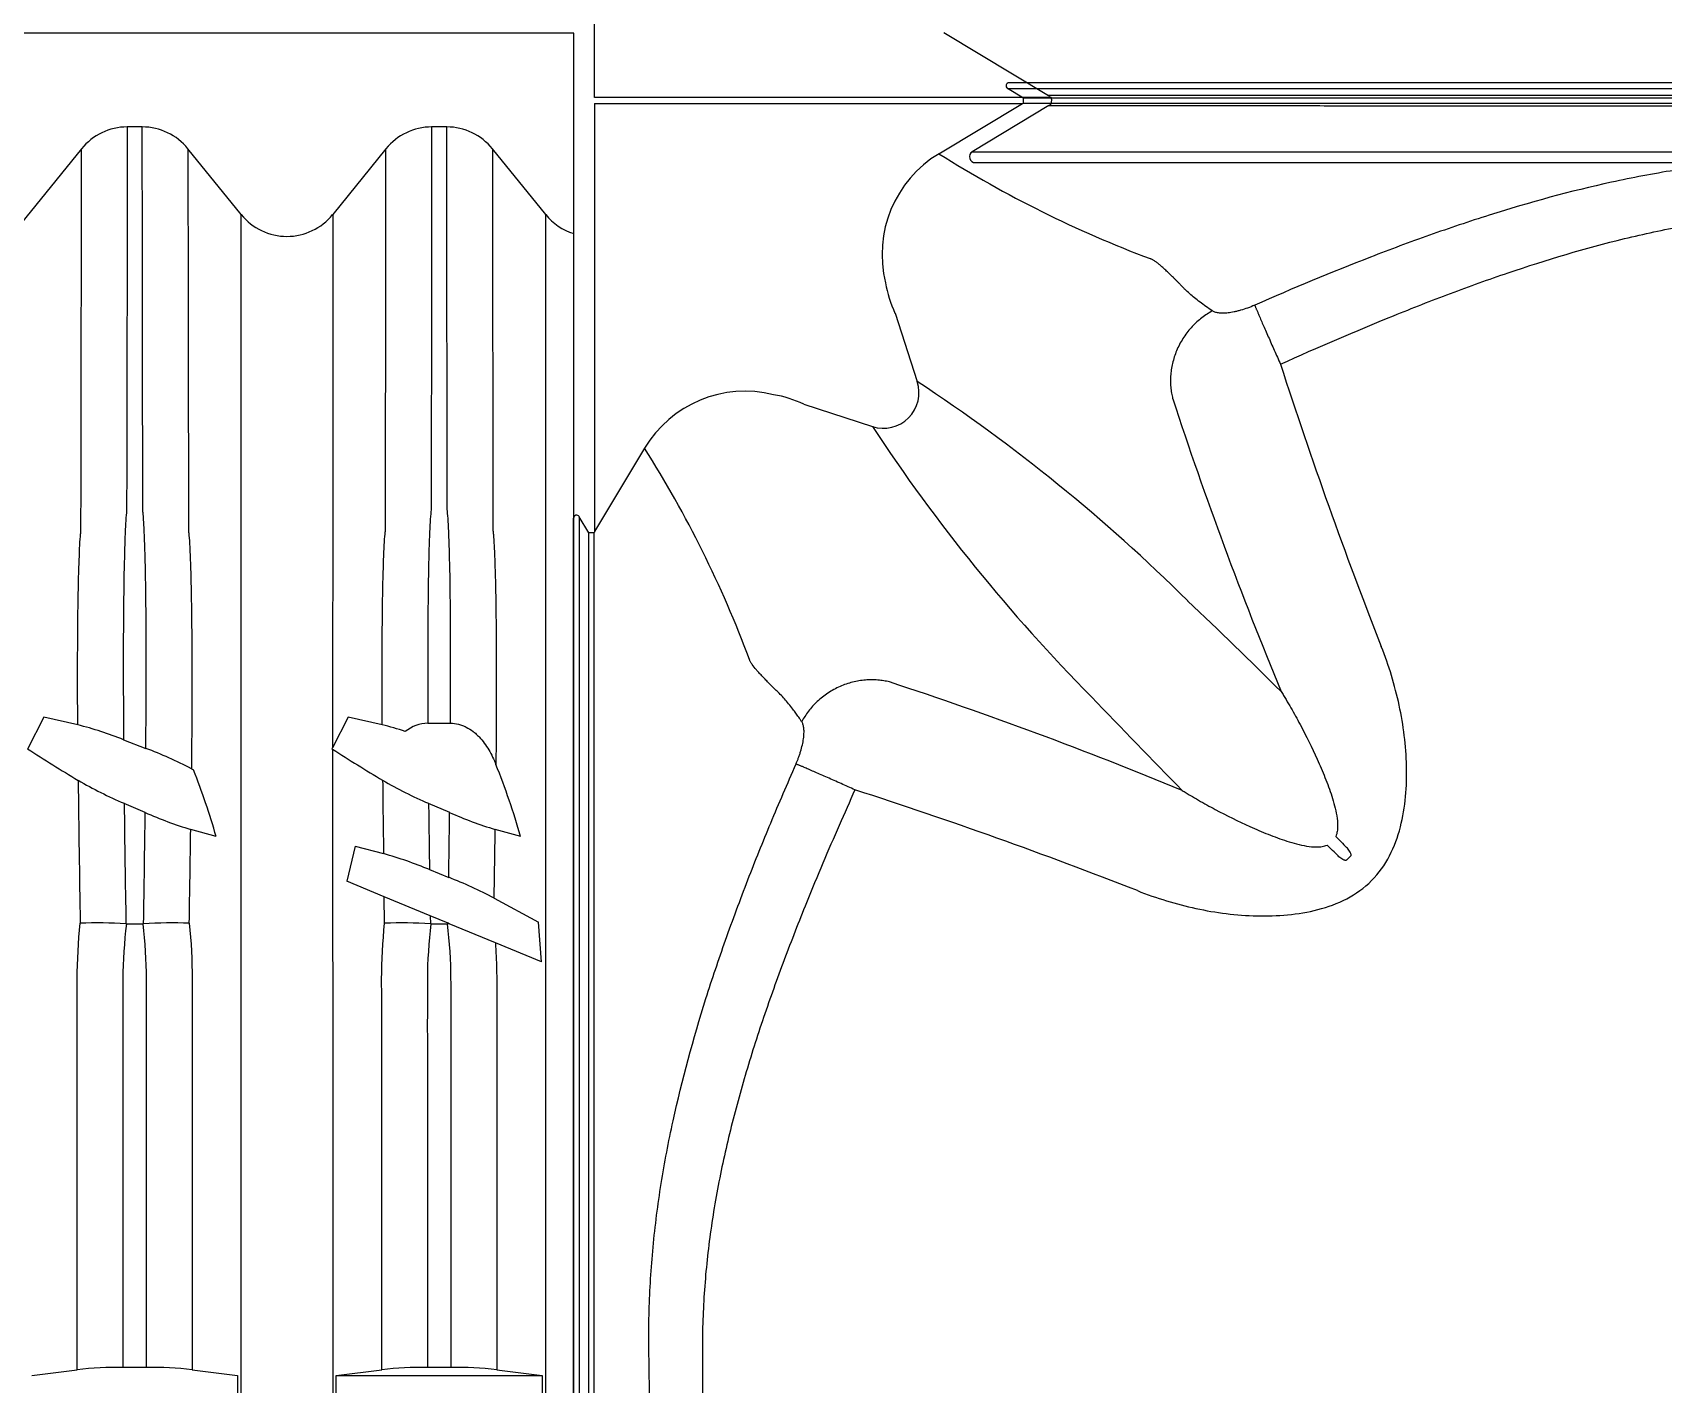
# Model space of a CAD drawing. Header units: millimetres. Extents: x -455371 to 117772, y -78417 to 116564.
# Drawn here: x -31499.7 to -31223.3, y 53277.4 to 53506.5 of the extents above; entities that cross this region are included whole.
import ezdxf

# ---------------------------------------------------------------- set-up
doc = ezdxf.new("R2010")
doc.units = ezdxf.units.MM
doc.layers.get('0').update_dxf_attribs({"color": 255})
doc.layers.add('BETON-STOP', color=141, linetype='Continuous')
doc.layers.add('Contorno-Cupolex', color=3, linetype='Continuous')
doc.layers.add('quote', color=5, linetype='Continuous', lineweight=15)

# ---------------------------------------------------------------- blocks, each defined once
blk = doc.blocks.new('Cupolex H50')
at = {"layer": 'Contorno-Cupolex', "linetype": 'Continuous'}
for p, q in [((19700.469, 10220.428), (19700.195, 10220.592)), ((19721.008, 10220.685), (19700.221, 10220.685)), ((19693.208, 10220.335), (19700.449, 10220.335)), ((19693.208, 10220.335), (19693.208, 10213.095)), ((19699.037, 10219.487), (19700.449, 10220.335)), ((19700.449, 10220.335), (19700.457, 10220.335)), ((19700.457, 10220.335), (19700.469, 10220.342)), ((19700.469, 10220.342), (19700.469, 10220.428)), ((19698.294, 10216.79), (19698.67, 10215.632)), ((19696.753, 10215.25), (19697.911, 10214.873)), ((19694.056, 10214.506), (19693.208, 10213.095)), ((19692.858, 10192.535), (19692.858, 10213.322)), ((19693.116, 10213.074), (19692.951, 10213.348)), ((19693.201, 10213.074), (19693.116, 10213.074)), ((19693.208, 10213.087), (19693.201, 10213.074)), ((19693.208, 10213.095), (19693.208, 10213.087)), ((19706.004, 10207.612), (19705.932, 10207.54)), ((19693.208, 10164.735), (19693.208, 10171.976)), ((19699.119, 10165.834), (19700.89, 10164.77)), ((19700.925, 10164.735), (19693.208, 10164.735)), ((19700.898, 10164.6), (19699.601, 10163.82)), ((19700.933, 10164.735), (19700.925, 10164.735)), ((19721.008, 10163.635), (19699.654, 10163.635))]:
    blk.add_line(p, q, dxfattribs=at)
for centre, radius, start, end in [((19700.221, 10220.635), 0.0499, 89.2776, 239.0373), ((19700.061, 10217.783), 1.987, 120.9888, 193.9535), ((19709.452, 10235.968), 19.496, 237.7108, 249.4596), ((19700.078, 10217.634), 1.974, 189.6297, 205.3053), ((19785.223, 10241.937), 84.511, 197.92489, 201.36419), ((19698.098, 10215.445), 0.601, 251.8666, 18.1334), ((19682.414, 10190.897), 29.599, 45.272, 56.6866), ((19695.76, 10213.483), 1.987, 76.0465, 149.0112), ((19695.909, 10213.465), 1.974, 64.6949, 80.3702), ((19769.609, 10237.205), 70.114, 198.16797, 202.48426), ((19722.661, 10231.142), 29.618, 213.3171, 224.7243), ((19677.789, 10204.197), 19.259, 20.4679, 32.3618), ((19692.908, 10213.323), 0.0499, 30.9627, 180.7224), ((19633.334, 10138.299), 101.529, 45.24033, 46.48357), ((19676.338, 10143.934), 70.114, 67.51574, 71.83203), ((19790.738, 10295.243), 123.117, 223.62543, 224.65067), ((19671.606, 10128.32), 84.511, 68.63581, 72.07511), ((19647.472, 10148.533), 83.013, 45.3725, 45.55085), ((19765.011, 10266.071), 83.013, 224.44915, 224.6275), ((19700.838, 10164.684), 0.1, 30.3283, 59.0672), ((19700.847, 10164.685), 0.0994, 300.7422, 30.2295), ((19699.653, 10163.735), 0.0998, 120.9627, 270.7224)]:
    blk.add_arc(centre, radius, start, end, dxfattribs=at)
for points, knots in [([(19700.195, 10220.592), (19701.725, 10220.592), (19703.259, 10220.592), (19705.177, 10220.592), (19705.561, 10220.592), (19706.136, 10220.592), (19706.328, 10220.592), (19706.544, 10220.592), (19706.568, 10220.592), (19706.616, 10220.592), (19706.639, 10220.592), (19706.72, 10220.592), (19706.792, 10220.592), (19707.058, 10220.592), (19707.312, 10220.592), (19707.781, 10220.592), (19707.952, 10220.592), (19708.325, 10220.592), (19708.527, 10220.592), (19709.174, 10220.592), (19709.65, 10220.592), (19710.429, 10220.592), (19710.702, 10220.592), (19711.259, 10220.592), (19711.543, 10220.592), (19712.122, 10220.592), (19712.417, 10220.592), (19713.019, 10220.592), (19713.327, 10220.592), (19713.787, 10220.592), (19713.941, 10220.592), (19714.127, 10220.592), (19714.16, 10220.592), (19714.192, 10220.592)], [0, 0, 0, 0, 0.5, 0.5, 0.625, 0.625, 0.6875, 0.6875, 0.6953125, 0.6953125, 0.703125, 0.703125, 0.71875, 0.71875, 0.75, 0.75, 0.765625, 0.765625, 0.78125, 0.78125, 0.8125, 0.8125, 0.828125, 0.828125, 0.84375, 0.84375, 0.859375, 0.859375, 0.875, 0.875, 0.8828125, 0.8828125, 0.8844651, 0.8844651, 0.8844651, 0.8844651]), ([(19721.008, 10220.428), (19720.363, 10220.428), (19719.718, 10220.428), (19718.428, 10220.428), (19717.783, 10220.428), (19716.492, 10220.428), (19715.847, 10220.428), (19714.88, 10220.428), (19714.556, 10220.428), (19713.913, 10220.428), (19713.591, 10220.428), (19712.952, 10220.428), (19712.639, 10220.428), (19712.024, 10220.428), (19711.722, 10220.428), (19711.13, 10220.428), (19710.838, 10220.428), (19710.284, 10220.428), (19710.017, 10220.428), (19709.258, 10220.428), (19708.791, 10220.428), (19708.202, 10220.428), (19708.022, 10220.428), (19707.695, 10220.428), (19707.548, 10220.428), (19707.166, 10220.428), (19706.998, 10220.428), (19706.8, 10220.428), (19706.698, 10220.428), (19706.497, 10220.428), (19706.397, 10220.428), (19706.196, 10220.428), (19706.096, 10220.428), (19705.795, 10220.428), (19705.594, 10220.428), (19705.192, 10220.428), (19704.992, 10220.428), (19704.389, 10220.428), (19703.988, 10220.428), (19703.185, 10220.428), (19702.784, 10220.428), (19701.744, 10220.428), (19701.106, 10220.428), (19700.469, 10220.428)], [0, 0, 0, 0, 0.032927, 0.032927, 0.065853, 0.065853, 0.09878, 0.09878, 0.115243, 0.115243, 0.131706, 0.131706, 0.14817, 0.14817, 0.164633, 0.164633, 0.181096, 0.181096, 0.197559, 0.197559, 0.230486, 0.230486, 0.246949, 0.246949, 0.263413, 0.263413, 0.296339, 0.296339, 0.329266, 0.329266, 0.362192, 0.362192, 0.395119, 0.395119, 0.460972, 0.460972, 0.526825, 0.526825, 0.658531, 0.658531, 0.790238, 0.790238, 1, 1, 1, 1]), ([(19700.469, 10220.342), (19701.106, 10220.342), (19701.744, 10220.342), (19702.784, 10220.342), (19703.185, 10220.342), (19703.988, 10220.342), (19704.389, 10220.342), (19704.992, 10220.342), (19705.192, 10220.342), (19705.594, 10220.342), (19705.795, 10220.342), (19706.096, 10220.342), (19706.196, 10220.342), (19706.397, 10220.342), (19706.497, 10220.342), (19706.698, 10220.342), (19706.8, 10220.342), (19706.998, 10220.342), (19707.166, 10220.342), (19707.548, 10220.342), (19707.695, 10220.342), (19708.022, 10220.342), (19708.202, 10220.342), (19708.791, 10220.342), (19709.258, 10220.342), (19710.017, 10220.342), (19710.284, 10220.342), (19710.838, 10220.342), (19711.13, 10220.342), (19711.722, 10220.342), (19712.024, 10220.342), (19712.639, 10220.342), (19712.952, 10220.342), (19713.591, 10220.342), (19713.913, 10220.342), (19714.556, 10220.342), (19714.88, 10220.342), (19715.847, 10220.342), (19716.492, 10220.342), (19717.783, 10220.342), (19718.428, 10220.342), (19719.718, 10220.342), (19720.363, 10220.342), (19721.008, 10220.342)], [0, 0, 0, 0, 0.209762, 0.209762, 0.341469, 0.341469, 0.473175, 0.473175, 0.539028, 0.539028, 0.604881, 0.604881, 0.637808, 0.637808, 0.670734, 0.670734, 0.703661, 0.703661, 0.736587, 0.736587, 0.753051, 0.753051, 0.769514, 0.769514, 0.802441, 0.802441, 0.818904, 0.818904, 0.835367, 0.835367, 0.85183, 0.85183, 0.868294, 0.868294, 0.884757, 0.884757, 0.90122, 0.90122, 0.934147, 0.934147, 0.967073, 0.967073, 1, 1, 1, 1]), ([(19721.008, 10219.339), (19719.605, 10219.347), (19718.202, 10219.36), (19716.448, 10219.382), (19716.098, 10219.387), (19715.572, 10219.394), (19715.396, 10219.396), (19715.046, 10219.401), (19714.87, 10219.404), (19714.608, 10219.408), (19714.52, 10219.409), (19714.344, 10219.412), (19714.256, 10219.413), (19714.121, 10219.414), (19714.076, 10219.414), (19713.986, 10219.414), (19713.941, 10219.414), (19713.806, 10219.413), (19713.716, 10219.411), (19713.266, 10219.398), (19712.907, 10219.376), (19712.368, 10219.325), (19712.189, 10219.305), (19711.831, 10219.259), (19711.652, 10219.233), (19711.117, 10219.148), (19710.765, 10219.08), (19709.714, 10218.851), (19709.026, 10218.662), (19708.006, 10218.34), (19707.669, 10218.227), (19706.999, 10217.989), (19706.666, 10217.865), (19705.676, 10217.481), (19705.024, 10217.208), (19704.378, 10216.925)], [0, 0, 0, 0, 0.25, 0.25, 0.3125, 0.3125, 0.34375, 0.34375, 0.375, 0.375, 0.390625, 0.390625, 0.40625, 0.40625, 0.414062, 0.414062, 0.421875, 0.421875, 0.4375, 0.4375, 0.5, 0.5, 0.53125, 0.53125, 0.5625, 0.5625, 0.625, 0.625, 0.75, 0.75, 0.8125, 0.8125, 0.875, 0.875, 1, 1, 1, 1]), ([(19704.814, 10215.927), (19705.448, 10216.212), (19706.084, 10216.487), (19707.045, 10216.876), (19707.367, 10217.003), (19708.013, 10217.245), (19708.338, 10217.362), (19709.314, 10217.692), (19709.97, 10217.889), (19710.963, 10218.13), (19711.295, 10218.201), (19711.798, 10218.293), (19711.966, 10218.321), (19712.302, 10218.372), (19712.47, 10218.394), (19712.975, 10218.452), (19713.311, 10218.479), (19713.733, 10218.498), (19713.817, 10218.501), (19713.944, 10218.504), (19713.986, 10218.505), (19714.07, 10218.507), (19714.112, 10218.507), (19714.239, 10218.508), (19714.326, 10218.508), (19714.501, 10218.508), (19714.589, 10218.508), (19714.853, 10218.508), (19715.029, 10218.508), (19715.381, 10218.508), (19715.557, 10218.509), (19716.084, 10218.51), (19716.436, 10218.511), (19718.195, 10218.519), (19719.602, 10218.53), (19721.008, 10218.547)], [0, 0, 0, 0, 0.125, 0.125, 0.1875, 0.1875, 0.25, 0.25, 0.375, 0.375, 0.4375, 0.4375, 0.46875, 0.46875, 0.5, 0.5, 0.5625, 0.5625, 0.578125, 0.578125, 0.585938, 0.585938, 0.59375, 0.59375, 0.609375, 0.609375, 0.625, 0.625, 0.65625, 0.65625, 0.6875, 0.6875, 0.75, 0.75, 1, 1, 1, 1]), ([(19703.661, 10216.828), (19703.587, 10216.878), (19703.518, 10216.928), (19703.389, 10217.025), (19703.33, 10217.073), (19703.25, 10217.143), (19703.224, 10217.167), (19703.189, 10217.201), (19703.177, 10217.213), (19703.16, 10217.23), (19703.154, 10217.235), (19703.143, 10217.247), (19703.138, 10217.252), (19703.122, 10217.269), (19703.112, 10217.281), (19703.096, 10217.298), (19703.09, 10217.304), (19703.079, 10217.315), (19703.074, 10217.321), (19703.062, 10217.332), (19703.057, 10217.338), (19703.046, 10217.349), (19703.04, 10217.355), (19703.029, 10217.365), (19703.024, 10217.371), (19703.013, 10217.381), (19703.008, 10217.386), (19702.983, 10217.411), (19702.963, 10217.43), (19702.934, 10217.458), (19702.924, 10217.467), (19702.905, 10217.485), (19702.896, 10217.494), (19702.869, 10217.519), (19702.851, 10217.535), (19702.817, 10217.566), (19702.801, 10217.581), (19702.769, 10217.609), (19702.754, 10217.622), (19702.724, 10217.645), (19702.709, 10217.656), (19702.68, 10217.676), (19702.666, 10217.685), (19702.645, 10217.696), (19702.639, 10217.7), (19702.628, 10217.705), (19702.625, 10217.706), (19702.618, 10217.709), (19702.615, 10217.71), (19702.612, 10217.712)], [0, 0, 0, 0, 0.125, 0.125, 0.25, 0.25, 0.3125, 0.3125, 0.34375, 0.34375, 0.359375, 0.359375, 0.375, 0.375, 0.40625, 0.40625, 0.421875, 0.421875, 0.4375, 0.4375, 0.453125, 0.453125, 0.46875, 0.46875, 0.484375, 0.484375, 0.5, 0.5, 0.5625, 0.5625, 0.59375, 0.59375, 0.625, 0.625, 0.6875, 0.6875, 0.75, 0.75, 0.8125, 0.8125, 0.875, 0.875, 0.9375, 0.9375, 0.96875, 0.96875, 0.984375, 0.984375, 1, 1, 1, 1]), ([(19704.378, 10216.925), (19704.338, 10216.907), (19704.298, 10216.891), (19704.218, 10216.862), (19704.178, 10216.849), (19704.12, 10216.833), (19704.101, 10216.828), (19704.064, 10216.819), (19704.046, 10216.814), (19703.992, 10216.804), (19703.959, 10216.798), (19703.911, 10216.793), (19703.896, 10216.791), (19703.866, 10216.789), (19703.852, 10216.789), (19703.811, 10216.789), (19703.786, 10216.79), (19703.742, 10216.796), (19703.723, 10216.801), (19703.688, 10216.812), (19703.674, 10216.82), (19703.661, 10216.828)], [0, 0, 0, 0, 0.125, 0.125, 0.25, 0.25, 0.3125, 0.3125, 0.375, 0.375, 0.5, 0.5, 0.5625, 0.5625, 0.625, 0.625, 0.75, 0.75, 0.875, 0.875, 1, 1, 1, 1]), ([(19692.951, 10213.348), (19692.951, 10211.819), (19692.951, 10210.284), (19692.951, 10208.366), (19692.951, 10207.982), (19692.951, 10207.407), (19692.951, 10207.215), (19692.951, 10206.999), (19692.951, 10206.975), (19692.951, 10206.928), (19692.951, 10206.905), (19692.951, 10206.823), (19692.951, 10206.751), (19692.951, 10206.485), (19692.951, 10206.231), (19692.951, 10205.762), (19692.951, 10205.591), (19692.951, 10205.219), (19692.951, 10205.016), (19692.951, 10204.369), (19692.951, 10203.893), (19692.951, 10203.114), (19692.951, 10202.842), (19692.951, 10202.285), (19692.951, 10202.001), (19692.951, 10201.421), (19692.951, 10201.126), (19692.951, 10200.525), (19692.951, 10200.217), (19692.951, 10199.756), (19692.951, 10199.602), (19692.951, 10199.427), (19692.951, 10199.405), (19692.951, 10199.383)], [0, 0, 0, 0, 0.5, 0.5, 0.625, 0.625, 0.6875, 0.6875, 0.6953125, 0.6953125, 0.703125, 0.703125, 0.71875, 0.71875, 0.75, 0.75, 0.765625, 0.765625, 0.78125, 0.78125, 0.8125, 0.8125, 0.828125, 0.828125, 0.84375, 0.84375, 0.859375, 0.859375, 0.875, 0.875, 0.8828125, 0.8828125, 0.8839302, 0.8839302, 0.8839302, 0.8839302]), ([(19693.116, 10192.535), (19693.116, 10193.816), (19693.116, 10195.097), (19693.116, 10197.018), (19693.116, 10197.659), (19693.116, 10198.46), (19693.116, 10198.621), (19693.116, 10198.942), (19693.116, 10199.104), (19693.116, 10199.39), (19693.116, 10199.514), (19693.116, 10199.767), (19693.116, 10199.896), (19693.116, 10200.537), (19693.116, 10201.023), (19693.116, 10201.973), (19693.116, 10202.439), (19693.116, 10203.761), (19693.116, 10204.543), (19693.116, 10205.471), (19693.116, 10205.74), (19693.116, 10206.182), (19693.116, 10206.355), (19693.116, 10206.517), (19693.116, 10206.547), (19693.116, 10206.586), (19693.116, 10206.598), (19693.116, 10206.622), (19693.116, 10206.633), (19693.116, 10206.693), (19693.116, 10206.743), (19693.116, 10206.894), (19693.116, 10206.994), (19693.116, 10207.497), (19693.116, 10207.899), (19693.116, 10209.911), (19693.116, 10211.52), (19693.116, 10213.074)], [0, 0, 0, 0, 0.0625, 0.0625, 0.09375, 0.09375, 0.101562, 0.101562, 0.109375, 0.109375, 0.117187, 0.117187, 0.125, 0.125, 0.15625, 0.15625, 0.1875, 0.1875, 0.25, 0.25, 0.28125, 0.28125, 0.3125, 0.3125, 0.320312, 0.320312, 0.324219, 0.324219, 0.328125, 0.328125, 0.34375, 0.34375, 0.375, 0.375, 0.5, 0.5, 1, 1, 1, 1]), ([(19693.201, 10213.074), (19693.201, 10211.52), (19693.201, 10209.911), (19693.201, 10207.899), (19693.201, 10207.497), (19693.201, 10206.994), (19693.201, 10206.894), (19693.201, 10206.743), (19693.201, 10206.693), (19693.201, 10206.633), (19693.201, 10206.622), (19693.201, 10206.598), (19693.201, 10206.586), (19693.201, 10206.547), (19693.201, 10206.517), (19693.201, 10206.355), (19693.201, 10206.182), (19693.201, 10205.74), (19693.201, 10205.471), (19693.201, 10204.543), (19693.201, 10203.761), (19693.201, 10202.439), (19693.201, 10201.973), (19693.201, 10201.023), (19693.201, 10200.537), (19693.201, 10199.896), (19693.201, 10199.767), (19693.201, 10199.514), (19693.201, 10199.39), (19693.201, 10199.104), (19693.201, 10198.942), (19693.201, 10198.621), (19693.201, 10198.46), (19693.201, 10197.659), (19693.201, 10197.018), (19693.201, 10195.097), (19693.201, 10193.816), (19693.201, 10192.535)], [0, 0, 0, 0, 0.5, 0.5, 0.625, 0.625, 0.65625, 0.65625, 0.671875, 0.671875, 0.675781, 0.675781, 0.679688, 0.679688, 0.6875, 0.6875, 0.71875, 0.71875, 0.75, 0.75, 0.8125, 0.8125, 0.84375, 0.84375, 0.875, 0.875, 0.882813, 0.882813, 0.890625, 0.890625, 0.898438, 0.898438, 0.90625, 0.90625, 0.9375, 0.9375, 1, 1, 1, 1]), ([(19702.393, 10207.024), (19702.716, 10206.895), (19703.047, 10206.795), (19703.721, 10206.65), (19704.068, 10206.606), (19704.588, 10206.593), (19704.761, 10206.598), (19705.107, 10206.631), (19705.28, 10206.659), (19705.783, 10206.789), (19706.106, 10206.944), (19706.478, 10207.317), (19706.579, 10207.458), (19706.74, 10207.768), (19706.799, 10207.933), (19706.885, 10208.268), (19706.913, 10208.441), (19706.946, 10208.786), (19706.95, 10208.958), (19706.938, 10209.475), (19706.894, 10209.82), (19706.749, 10210.497), (19706.648, 10210.828), (19706.519, 10211.15)], [0, 0, 0, 0, 0.125, 0.125, 0.25, 0.25, 0.3125, 0.3125, 0.375, 0.375, 0.5, 0.5, 0.5625, 0.5625, 0.625, 0.625, 0.6875, 0.6875, 0.75, 0.75, 0.875, 0.875, 1, 1, 1, 1]), ([(19696.715, 10209.882), (19696.707, 10209.895), (19696.69, 10209.92), (19696.665, 10209.956), (19696.64, 10209.991), (19696.615, 10210.025), (19696.591, 10210.058), (19696.55, 10210.112), (19696.494, 10210.183), (19696.423, 10210.268), (19696.354, 10210.344), (19696.292, 10210.405), (19696.247, 10210.447), (19696.214, 10210.478), (19696.185, 10210.508), (19696.143, 10210.55), (19696.094, 10210.6), (19696.04, 10210.658), (19695.991, 10210.71), (19695.932, 10210.776), (19695.885, 10210.835), (19695.854, 10210.885), (19695.842, 10210.908), (19695.836, 10210.922), (19695.833, 10210.928), (19695.832, 10210.932)], [0, 0, 0, 0, 0.020834, 0.041499, 0.061995, 0.082327, 0.102494, 0.1225, 0.183394, 0.244692, 0.305517, 0.365952, 0.407549, 0.429262, 0.459619, 0.493771, 0.556586, 0.619732, 0.683579, 0.744962, 0.871925, 0.935861, 0.967747, 0.983808, 1, 1, 1, 1]), ([(19704.825, 10210.392), (19704.839, 10210.369), (19704.853, 10210.346), (19704.881, 10210.3), (19704.894, 10210.277), (19704.936, 10210.208), (19704.963, 10210.162), (19705.043, 10210.023), (19705.095, 10209.928), (19705.248, 10209.642), (19705.345, 10209.447), (19705.481, 10209.145), (19705.525, 10209.043), (19705.608, 10208.835), (19705.647, 10208.73), (19705.699, 10208.568), (19705.715, 10208.513), (19705.743, 10208.402), (19705.756, 10208.346), (19705.774, 10208.232), (19705.781, 10208.174), (19705.78, 10208.085), (19705.778, 10208.056), (19705.769, 10207.997), (19705.761, 10207.967), (19705.75, 10207.939)], [0, 0, 0, 0, 0.03125, 0.03125, 0.0625, 0.0625, 0.125, 0.125, 0.25, 0.25, 0.5, 0.5, 0.625, 0.625, 0.75, 0.75, 0.8125, 0.8125, 0.875, 0.875, 0.9375, 0.9375, 0.96875, 0.96875, 1, 1, 1, 1]), ([(19696.619, 10209.166), (19696.622, 10209.173), (19696.629, 10209.189), (19696.639, 10209.213), (19696.649, 10209.237), (19696.658, 10209.262), (19696.671, 10209.298), (19696.688, 10209.345), (19696.711, 10209.423), (19696.734, 10209.516), (19696.751, 10209.618), (19696.756, 10209.707), (19696.753, 10209.769), (19696.745, 10209.81), (19696.737, 10209.838), (19696.728, 10209.862), (19696.72, 10209.875), (19696.715, 10209.882)], [0, 0, 0, 0, 0.025114, 0.050251, 0.075451, 0.100753, 0.126198, 0.189041, 0.252473, 0.377155, 0.504216, 0.628011, 0.754462, 0.81453, 0.875317, 0.937064, 1, 1, 1, 1]), ([(19694.204, 10192.535), (19694.201, 10193), (19694.195, 10193.932), (19694.182, 10195.335), (19694.168, 10196.624), (19694.152, 10197.796), (19694.141, 10198.585), (19694.133, 10199.112), (19694.127, 10199.469), (19694.134, 10200.097), (19694.19, 10200.998), (19694.328, 10202.07), (19694.597, 10203.479), (19694.973, 10204.852), (19695.427, 10206.202), (19695.795, 10207.192), (19696.194, 10208.185), (19696.475, 10208.833), (19696.619, 10209.166)], [0, 0, 0, 0, 0.081858, 0.164277, 0.247255, 0.309067, 0.370865, 0.386322, 0.40194, 0.433686, 0.497156, 0.560794, 0.624159, 0.750052, 0.811351, 0.87539, 0.93616, 1, 1, 1, 1]), ([(19697.616, 10208.729), (19697.527, 10208.528), (19697.343, 10208.117), (19697.069, 10207.48), (19696.755, 10206.724), (19696.415, 10205.856), (19696.124, 10205.045), (19695.909, 10204.392), (19695.709, 10203.738), (19695.485, 10202.915), (19695.27, 10201.916), (19695.118, 10200.908), (19695.05, 10200.064), (19695.036, 10199.515), (19695.035, 10199.26), (19695.035, 10199.086), (19695.036, 10198.603), (19695.034, 10197.811), (19695.03, 10196.404), (19695.021, 10194.997), (19695.009, 10193.59), (19695.001, 10192.887), (19694.997, 10192.535)], [0, 0, 0, 0, 0.039685, 0.081401, 0.12514, 0.187502, 0.249718, 0.280702, 0.311603, 0.373204, 0.434675, 0.49602, 0.557011, 0.587479, 0.595205, 0.603053, 0.61891, 0.682454, 0.745963, 0.872985, 0.936476, 1, 1, 1, 1]), ([(19703.152, 10208.719), (19703.174, 10208.705), (19703.197, 10208.691), (19703.243, 10208.663), (19703.266, 10208.649), (19703.335, 10208.608), (19703.381, 10208.581), (19703.521, 10208.5), (19703.615, 10208.448), (19703.901, 10208.295), (19704.096, 10208.198), (19704.398, 10208.062), (19704.5, 10208.018), (19704.708, 10207.935), (19704.814, 10207.896), (19704.976, 10207.845), (19705.03, 10207.828), (19705.141, 10207.8), (19705.198, 10207.787), (19705.312, 10207.769), (19705.369, 10207.763), (19705.458, 10207.763), (19705.488, 10207.765), (19705.547, 10207.775), (19705.576, 10207.782), (19705.604, 10207.794)], [0, 0, 0, 0, 0.03125, 0.03125, 0.0625, 0.0625, 0.125, 0.125, 0.25, 0.25, 0.5, 0.5, 0.625, 0.625, 0.75, 0.75, 0.8125, 0.8125, 0.875, 0.875, 0.9375, 0.9375, 0.96875, 0.96875, 1, 1, 1, 1]), ([(19705.932, 10207.54), (19705.929, 10207.537), (19705.925, 10207.536), (19705.918, 10207.535), (19705.914, 10207.535), (19705.904, 10207.537), (19705.897, 10207.539), (19705.877, 10207.547), (19705.865, 10207.554), (19705.829, 10207.576), (19705.808, 10207.593), (19705.789, 10207.612)], [0, 0, 0, 0, 0.0625, 0.0625, 0.125, 0.125, 0.25, 0.25, 0.5, 0.5, 1, 1, 1, 1]), ([(19706.004, 10207.612), (19706.006, 10207.614), (19706.008, 10207.618), (19706.009, 10207.625), (19706.008, 10207.629), (19706.007, 10207.64), (19706.004, 10207.647), (19705.997, 10207.666), (19705.99, 10207.679), (19705.968, 10207.714), (19705.95, 10207.735), (19705.931, 10207.755)], [0, 0, 0, 0, 0.0625, 0.0625, 0.125, 0.125, 0.25, 0.25, 0.5, 0.5, 1, 1, 1, 1]), ([(19692.951, 10199.383), (19692.951, 10199.251), (19692.951, 10199.12), (19692.951, 10198.681), (19692.951, 10198.373), (19692.951, 10197.452), (19692.951, 10196.837), (19692.951, 10194.993), (19692.951, 10193.764), (19692.951, 10192.535)], [0.8839302, 0.8839302, 0.8839302, 0.8839302, 0.890625, 0.890625, 0.90625, 0.90625, 0.9375, 0.9375, 1, 1, 1, 1]), ([(19716.312, 10164.771), (19716.064, 10164.771), (19715.817, 10164.771), (19715.267, 10164.771), (19714.965, 10164.771), (19714.36, 10164.771), (19714.058, 10164.771), (19713.455, 10164.771), (19713.153, 10164.771), (19712.556, 10164.771), (19712.264, 10164.771), (19711.695, 10164.771), (19711.418, 10164.771), (19710.875, 10164.771), (19710.61, 10164.771), (19709.856, 10164.771), (19709.402, 10164.771), (19708.596, 10164.771), (19708.258, 10164.771), (19707.85, 10164.771), (19707.731, 10164.771), (19707.533, 10164.771), (19707.454, 10164.771), (19707.361, 10164.771), (19707.336, 10164.771), (19707.289, 10164.771), (19707.266, 10164.771), (19707.195, 10164.771), (19707.148, 10164.771), (19706.912, 10164.771), (19706.724, 10164.771), (19706.159, 10164.771), (19705.782, 10164.771), (19704.542, 10164.771), (19703.679, 10164.771), (19702.818, 10164.771)], [0.0809509, 0.0809509, 0.0809509, 0.0809509, 0.09375, 0.09375, 0.109375, 0.109375, 0.125, 0.125, 0.140625, 0.140625, 0.15625, 0.15625, 0.171875, 0.171875, 0.1875, 0.1875, 0.21875, 0.21875, 0.25, 0.25, 0.265625, 0.265625, 0.28125, 0.28125, 0.2890625, 0.2890625, 0.296875, 0.296875, 0.3125, 0.3125, 0.375, 0.375, 0.5, 0.5, 0.786222, 0.786222, 0.786222, 0.786222]), ([(19700.898, 10164.6), (19702.397, 10164.6), (19703.903, 10164.6), (19705.786, 10164.599), (19706.163, 10164.599), (19706.727, 10164.599), (19706.916, 10164.599), (19707.151, 10164.599), (19707.198, 10164.599), (19707.292, 10164.599), (19707.333, 10164.599), (19707.458, 10164.599), (19707.537, 10164.599), (19707.734, 10164.599), (19707.853, 10164.599), (19708.263, 10164.599), (19708.599, 10164.599), (19709.2, 10164.599), (19709.417, 10164.599), (19709.87, 10164.599), (19710.108, 10164.599), (19710.857, 10164.599), (19711.408, 10164.599), (19712.259, 10164.599), (19712.549, 10164.599), (19713.14, 10164.599), (19713.443, 10164.599), (19714.048, 10164.599), (19714.35, 10164.599), (19714.956, 10164.599), (19715.258, 10164.599), (19716.166, 10164.599), (19716.771, 10164.599), (19718.453, 10164.599), (19719.53, 10164.599), (19720.607, 10164.599)], [0, 0, 0, 0, 0.5, 0.5, 0.625, 0.625, 0.6875, 0.6875, 0.703125, 0.703125, 0.71875, 0.71875, 0.734375, 0.734375, 0.75, 0.75, 0.78125, 0.78125, 0.796875, 0.796875, 0.8125, 0.8125, 0.84375, 0.84375, 0.859375, 0.859375, 0.875, 0.875, 0.890625, 0.890625, 0.90625, 0.90625, 0.9375, 0.9375, 0.9930906, 0.9930906, 0.9930906, 0.9930906]), ([(19699.601, 10163.82), (19701.153, 10163.82), (19702.708, 10163.821), (19704.653, 10163.821), (19705.042, 10163.821), (19705.61, 10163.821), (19705.789, 10163.821), (19705.968, 10163.821)], [0, 0, 0, 0, 0.5, 0.5, 0.625, 0.625, 0.6826415, 0.6826415, 0.6826415, 0.6826415]), ([(19705.968, 10163.821), (19705.983, 10163.821), (19705.998, 10163.821), (19706.038, 10163.821), (19706.061, 10163.821), (19706.118, 10163.821), (19706.15, 10163.821), (19706.26, 10163.821), (19706.349, 10163.821), (19706.562, 10163.821), (19706.687, 10163.821), (19706.968, 10163.821), (19707.123, 10163.821), (19707.462, 10163.821), (19707.646, 10163.821), (19708.042, 10163.821), (19708.256, 10163.821), (19708.932, 10163.821), (19709.425, 10163.821), (19710.225, 10163.821), (19710.503, 10163.821), (19711.073, 10163.821), (19711.363, 10163.821), (19711.953, 10163.821), (19712.253, 10163.821), (19712.684, 10163.821), (19712.809, 10163.821), (19712.936, 10163.821)], [0.6826415, 0.6826415, 0.6826415, 0.6826415, 0.6875, 0.6875, 0.6953125, 0.6953125, 0.703125, 0.703125, 0.71875, 0.71875, 0.734375, 0.734375, 0.75, 0.75, 0.765625, 0.765625, 0.78125, 0.78125, 0.8125, 0.8125, 0.828125, 0.828125, 0.84375, 0.84375, 0.859375, 0.859375, 0.8657575, 0.8657575, 0.8657575, 0.8657575])]:
    blk.add_open_spline(points, degree=3, knots=knots, dxfattribs=at)
for points, weights in [([(19704.378, 10216.925), (19704.482, 10216.669), (19704.814, 10215.927)], [1, 0.837824847312, 1]), ([(19703.661, 10216.828), (19702.746, 10216.329), (19702.99, 10215.343)], [1, 0.774238593566, 1]), ([(19698.2, 10210.553), (19697.215, 10210.798), (19696.715, 10209.882)], [1, 0.774238593572, 1]), ([(19697.616, 10208.729), (19696.875, 10209.061), (19696.619, 10209.166)], [1, 0.837824847311, 1])]:
    blk.add_rational_spline(points, weights, degree=2, dxfattribs=at)
blk.add_open_spline([(19702.818, 10164.771), (19702.174, 10164.771), (19701.532, 10164.77), (19700.89, 10164.77)], degree=3, dxfattribs=at)
blk = doc.blocks.new('*U2214')
at = {"xscale": 10.01836209701863, "yscale": 10.01836209701863, "zscale": 10.01836209701863}
for p in [(-197854.97, -101829.74), (-197854.97, -102387.76)]:
    blk.add_blockref('Cupolex H50', p, dxfattribs=at)
blk = doc.blocks.new('*U2215')
at = {"layer": 'quote', "color": 0, "linetype": 'ByBlock', "lineweight": -2, "transparency": 16777216}
blk.add_blockref('*U2214', (2560, -1345), dxfattribs=at)
blk = doc.blocks.new('Bs H50 tacca 3')
at = {"layer": 'BETON-STOP'}
for p, q in [((19733.613, 10111.539), (19721.484, 10111.539)), ((19733.613, 10065.539), (19733.613, 10111.539)), ((19726.316, 10109.954), (19726.06, 10109.954)), ((19731.466, 10109.954), (19731.21, 10109.954)), ((19725.287, 10109.584), (19723.913, 10107.889)), ((19727.99, 10108.472), (19727.088, 10109.584)), ((19730.437, 10109.584), (19729.536, 10108.472)), ((19733.14, 10108.472), (19732.238, 10109.584)), ((19724.649, 10099.97), (19724.375, 10099.434)), ((19725.224, 10099.843), (19724.649, 10099.97)), ((19729.799, 10099.97), (19729.535, 10099.455)), ((19730.374, 10099.843), (19729.799, 10099.97)), ((19731.147, 10099.87), (19731.529, 10099.87)), ((19725.999, 10099.591), (19726.376, 10099.444)), ((19729.525, 10099.434), (19729.535, 10099.455)), ((19729.535, 10099.428), (19729.525, 10099.434)), ((19727.147, 10099.1), (19727.184, 10099.08)), ((19726.365, 10098.361), (19726.009, 10098.515)), ((19731.515, 10098.361), (19731.159, 10098.515)), ((19727.566, 10097.953), (19727.135, 10098.073)), ((19732.716, 10097.953), (19732.285, 10098.073)), ((19729.915, 10097.789), (19729.774, 10097.198)), ((19729.915, 10097.789), (19730.397, 10097.664)), ((19730.408, 10096.935), (19729.774, 10097.198)), ((19731.174, 10097.394), (19731.499, 10097.263)), ((19730.415, 10096.487), (19730.408, 10096.935)), ((19731.187, 10096.613), (19730.408, 10096.935)), ((19732.267, 10096.912), (19733.015, 10096.505)), ((19726.039, 10096.479), (19726.046, 10096.479)), ((19726.046, 10096.479), (19726.329, 10096.479)), ((19726.329, 10096.479), (19726.336, 10096.479)), ((19731.187, 10096.613), (19731.189, 10096.479)), ((19731.487, 10096.489), (19731.187, 10096.613)), ((19731.189, 10096.479), (19731.196, 10096.479)), ((19731.196, 10096.479), (19731.479, 10096.479)), ((19731.479, 10096.479), (19731.486, 10096.479)), ((19731.486, 10096.479), (19731.487, 10096.489)), ((19731.507, 10096.48), (19731.486, 10096.479)), ((19731.507, 10096.48), (19731.487, 10096.489)), ((19732.288, 10096.157), (19731.507, 10096.48)), ((19733.071, 10095.832), (19733.015, 10096.505)), ((19733.071, 10095.832), (19732.288, 10096.157)), ((19724.447, 10088.839), (19725.215, 10088.937)), ((19726.388, 10088.975), (19725.988, 10088.975)), ((19727.161, 10088.937), (19727.928, 10088.839)), ((19729.597, 10088.839), (19730.365, 10088.937)), ((19731.538, 10088.975), (19731.138, 10088.975)), ((19732.311, 10088.937), (19733.078, 10088.839)), ((19727.928, 10088.839), (19727.928, 10088.539)), ((19729.597, 10088.539), (19729.597, 10088.839)), ((19729.597, 10088.839), (19733.078, 10088.839)), ((19733.078, 10088.839), (19733.078, 10088.539))]:
    blk.add_line(p, q, dxfattribs=at)
for centre, radius, start, end in [((19726.062, 10108.959), 0.995, 90.0853, 141.0771), ((19726.314, 10108.958), 0.996, 38.931, 89.9066), ((19731.212, 10108.959), 0.995, 90.0853, 141.0771), ((19731.464, 10108.958), 0.996, 38.931, 89.9066), ((19728.763, 10109.095), 0.992, 218.8507, 321.1493), ((19733.913, 10109.095), 0.992, 218.8507, 252.4043), ((19723.706, 10093.874), 6.159, 68.148, 75.7364), ((19729.327, 10095.517), 4.451, 71.1754, 76.4034), ((19731.161, 10099.237), 0.633, 91.2639, 128.8863), ((19744.358, 10130.739), 37.139, 237.4487, 239.0025), ((19723.737, 10092.51), 7.42, 62.6401, 69.1643), ((19749.618, 10130.919), 37.349, 237.473, 238.9994), ((19720.309, 10094.376), 12.912, 16.0869, 21.8067), ((20077.874, 10102.723), 352.663, 180.62038, 181.0131), ((19728.865, 10105.205), 7.274, 240.0223, 246.8784), ((19715.294, 10094.419), 12.77, 16.0673, 21.4049), ((19971.486, 10101.327), 241.117, 180.57577, 180.87046), ((19734.015, 10105.205), 7.274, 240.0223, 246.8784), ((20144.736, 10103.684), 418.759, 180.70721, 180.98586), ((19283.539, 10104.061), 442.863, 359.01905, 359.26254), ((19728.979, 10104.194), 6.392, 245.8601, 253.2339), ((20054.415, 10102.387), 323.28, 180.68628, 180.88504), ((19382.186, 10102.752), 349.356, 359.09979, 359.2798), ((19734.129, 10104.194), 6.392, 245.8601, 253.2339), ((19157.649, 10106.132), 569.543, 359.02971, 359.18931), ((19296.301, 10104.121), 436.026, 359.05265, 359.20533), ((19728.516, 10090.994), 6.93, 67.4443, 74.2569), ((19728.493, 10089.681), 8.157, 62.4371, 68.3733), ((19725.558, 10087.56), 8.932, 86.9126, 91.8782), ((19726.818, 10087.56), 8.932, 88.1218, 93.0874), ((19730.708, 10087.56), 8.932, 86.9126, 91.8782), ((19725.924, 10082.468), 6.508, 89.4367, 96.2533), ((19726.44, 10082.23), 6.746, 83.8671, 90.4429), ((19731.074, 10082.468), 6.508, 89.4367, 96.2533), ((19731.59, 10082.23), 6.746, 83.8671, 90.4429)]:
    blk.add_arc(centre, radius, start, end, dxfattribs=at)
for points, knots in [([(19726.06, 10109.954), (19726.06, 10108.692), (19726.058, 10107.428), (19726.055, 10105.531), (19726.054, 10104.899), (19726.052, 10104.108), (19726.052, 10103.95), (19726.051, 10103.713), (19726.051, 10103.634), (19726.051, 10103.516), (19726.051, 10103.479), (19726.041, 10103.378), (19726.037, 10103.317), (19726.029, 10103.172), (19726.025, 10103.089), (19726.018, 10102.9), (19726.015, 10102.792), (19726.006, 10102.44), (19726.001, 10102.167), (19725.997, 10101.701), (19725.996, 10101.537), (19725.994, 10101.188), (19725.994, 10101.004), (19725.994, 10100.432), (19725.996, 10100.025), (19725.999, 10099.591)], [0, 0, 0, 0, 0.5, 0.5, 0.75, 0.75, 0.8125, 0.8125, 0.84375, 0.84375, 0.859375, 0.859375, 0.875, 0.875, 0.890625, 0.890625, 0.90625, 0.90625, 0.9375, 0.9375, 0.953125, 0.953125, 0.96875, 0.96875, 1, 1, 1, 1]), ([(19726.376, 10099.444), (19726.379, 10099.89), (19726.381, 10100.308), (19726.382, 10101.085), (19726.381, 10101.448), (19726.376, 10102.091), (19726.371, 10102.372), (19726.362, 10102.736), (19726.359, 10102.848), (19726.352, 10103.048), (19726.348, 10103.136), (19726.341, 10103.288), (19726.337, 10103.353), (19726.329, 10103.434), (19726.326, 10103.458), (19726.324, 10103.5), (19726.325, 10103.519), (19726.325, 10103.618), (19726.325, 10103.698), (19726.324, 10103.935), (19726.324, 10104.094), (19726.322, 10104.886), (19726.321, 10105.52), (19726.318, 10107.422), (19726.316, 10108.689), (19726.316, 10109.954)], [0, 0, 0, 0, 0.03125, 0.03125, 0.0625, 0.0625, 0.09375, 0.09375, 0.109375, 0.109375, 0.125, 0.125, 0.140625, 0.140625, 0.148437, 0.148437, 0.15625, 0.15625, 0.1875, 0.1875, 0.25, 0.25, 0.5, 0.5, 1, 1, 1, 1]), ([(19731.21, 10109.954), (19731.21, 10108.701), (19731.208, 10107.445), (19731.205, 10105.561), (19731.204, 10104.933), (19731.202, 10104.148), (19731.202, 10103.991), (19731.201, 10103.756), (19731.201, 10103.677), (19731.201, 10103.559), (19731.203, 10103.522), (19731.199, 10103.439), (19731.192, 10103.385), (19731.179, 10103.195), (19731.172, 10103.026), (19731.162, 10102.701), (19731.159, 10102.582), (19731.154, 10102.326), (19731.152, 10102.188), (19731.147, 10101.749), (19731.145, 10101.417), (19731.144, 10100.684), (19731.145, 10100.29), (19731.147, 10099.87)], [0, 0, 0, 0, 0.5, 0.5, 0.75, 0.75, 0.8125, 0.8125, 0.84375, 0.84375, 0.859375, 0.859375, 0.875, 0.875, 0.90625, 0.90625, 0.921875, 0.921875, 0.9375, 0.9375, 0.96875, 0.96875, 1, 1, 1, 1]), ([(19731.529, 10099.87), (19731.531, 10100.293), (19731.532, 10100.688), (19731.531, 10101.238), (19731.531, 10101.415), (19731.529, 10101.748), (19731.527, 10101.905), (19731.522, 10102.346), (19731.516, 10102.602), (19731.506, 10102.927), (19731.503, 10103.025), (19731.496, 10103.195), (19731.492, 10103.268), (19731.484, 10103.394), (19731.476, 10103.446), (19731.473, 10103.527), (19731.475, 10103.565), (19731.475, 10103.683), (19731.474, 10103.761), (19731.474, 10103.997), (19731.473, 10104.153), (19731.472, 10104.938), (19731.471, 10105.565), (19731.468, 10107.447), (19731.466, 10108.702), (19731.466, 10109.954)], [0, 0, 0, 0, 0.03125, 0.03125, 0.046875, 0.046875, 0.0625, 0.0625, 0.09375, 0.09375, 0.109375, 0.109375, 0.125, 0.125, 0.140625, 0.140625, 0.15625, 0.15625, 0.1875, 0.1875, 0.25, 0.25, 0.5, 0.5, 1, 1, 1, 1]), ([(19725.224, 10099.843), (19725.222, 10100.252), (19725.221, 10100.633), (19725.223, 10101.161), (19725.224, 10101.328), (19725.227, 10101.642), (19725.228, 10101.789), (19725.233, 10102.063), (19725.235, 10102.191), (19725.241, 10102.425), (19725.245, 10102.533), (19725.255, 10102.822), (19725.262, 10102.965), (19725.275, 10103.091), (19725.278, 10103.113), (19725.279, 10103.153), (19725.278, 10103.172), (19725.278, 10103.23), (19725.278, 10103.269), (19725.278, 10103.385), (19725.279, 10103.463), (19725.279, 10103.695), (19725.279, 10103.85), (19725.281, 10104.625), (19725.282, 10105.246), (19725.285, 10107.106), (19725.287, 10108.346), (19725.287, 10109.584)], [0, 0, 0, 0, 0.03125, 0.03125, 0.046875, 0.046875, 0.0625, 0.0625, 0.078125, 0.078125, 0.09375, 0.09375, 0.125, 0.125, 0.132813, 0.132813, 0.140625, 0.140625, 0.15625, 0.15625, 0.1875, 0.1875, 0.25, 0.25, 0.5, 0.5, 1, 1, 1, 1]), ([(19727.088, 10109.584), (19727.088, 10108.321), (19727.091, 10107.055), (19727.094, 10105.156), (19727.095, 10104.523), (19727.096, 10103.732), (19727.097, 10103.573), (19727.097, 10103.336), (19727.098, 10103.257), (19727.097, 10103.158), (19727.097, 10103.139), (19727.1, 10103.096), (19727.103, 10103.072), (19727.11, 10102.991), (19727.114, 10102.926), (19727.122, 10102.774), (19727.126, 10102.686), (19727.132, 10102.487), (19727.136, 10102.375), (19727.145, 10102.011), (19727.149, 10101.73), (19727.152, 10101.252), (19727.153, 10101.083), (19727.154, 10100.725), (19727.154, 10100.537), (19727.153, 10099.955), (19727.151, 10099.54), (19727.147, 10099.1)], [0, 0, 0, 0, 0.5, 0.5, 0.75, 0.75, 0.8125, 0.8125, 0.84375, 0.84375, 0.851563, 0.851563, 0.859375, 0.859375, 0.875, 0.875, 0.890625, 0.890625, 0.90625, 0.90625, 0.9375, 0.9375, 0.953125, 0.953125, 0.96875, 0.96875, 1, 1, 1, 1]), ([(19730.374, 10099.843), (19730.372, 10100.252), (19730.371, 10100.633), (19730.373, 10101.161), (19730.374, 10101.328), (19730.377, 10101.642), (19730.378, 10101.789), (19730.383, 10102.063), (19730.385, 10102.191), (19730.391, 10102.425), (19730.395, 10102.533), (19730.405, 10102.822), (19730.412, 10102.965), (19730.425, 10103.091), (19730.428, 10103.113), (19730.429, 10103.153), (19730.428, 10103.172), (19730.428, 10103.23), (19730.428, 10103.269), (19730.428, 10103.385), (19730.429, 10103.463), (19730.429, 10103.695), (19730.429, 10103.85), (19730.431, 10104.625), (19730.432, 10105.246), (19730.435, 10107.106), (19730.437, 10108.346), (19730.437, 10109.584)], [0, 0, 0, 0, 0.03125, 0.03125, 0.046875, 0.046875, 0.0625, 0.0625, 0.078125, 0.078125, 0.09375, 0.09375, 0.125, 0.125, 0.132812, 0.132812, 0.140625, 0.140625, 0.15625, 0.15625, 0.1875, 0.1875, 0.25, 0.25, 0.5, 0.5, 1, 1, 1, 1]), ([(19732.238, 10109.584), (19732.238, 10108.323), (19732.241, 10107.059), (19732.244, 10105.164), (19732.245, 10104.532), (19732.246, 10103.742), (19732.247, 10103.584), (19732.247, 10103.347), (19732.248, 10103.268), (19732.247, 10103.169), (19732.247, 10103.15), (19732.248, 10103.109), (19732.252, 10103.086), (19732.259, 10103.008), (19732.263, 10102.946), (19732.271, 10102.798), (19732.274, 10102.712), (19732.281, 10102.519), (19732.285, 10102.409), (19732.294, 10102.052), (19732.298, 10101.775), (19732.302, 10101.303), (19732.303, 10101.136), (19732.304, 10100.784), (19732.304, 10100.597), (19732.303, 10100.02), (19732.301, 10099.609), (19732.297, 10099.172)], [0, 0, 0, 0, 0.5, 0.5, 0.75, 0.75, 0.8125, 0.8125, 0.84375, 0.84375, 0.851563, 0.851563, 0.859375, 0.859375, 0.875, 0.875, 0.890625, 0.890625, 0.90625, 0.90625, 0.9375, 0.9375, 0.953125, 0.953125, 0.96875, 0.96875, 1, 1, 1, 1]), ([(19727.99, 10088.539), (19727.99, 10089.74), (19727.99, 10090.941), (19727.99, 10092.742), (19727.99, 10093.343), (19727.99, 10094.244), (19727.99, 10094.544), (19727.99, 10094.994), (19727.99, 10095.145), (19727.99, 10095.445), (19727.99, 10095.595), (19727.99, 10096.045), (19727.99, 10096.345), (19727.991, 10096.944), (19727.991, 10097.238), (19727.991, 10097.81), (19727.991, 10098.088), (19727.991, 10098.632), (19727.991, 10098.898), (19727.991, 10099.652), (19727.991, 10100.104), (19727.991, 10100.899), (19727.991, 10101.227), (19727.99, 10101.611), (19727.99, 10101.721), (19727.99, 10101.9), (19727.99, 10101.97), (19727.99, 10102.069), (19727.99, 10102.113), (19727.99, 10102.207), (19727.99, 10102.254), (19727.99, 10102.488), (19727.99, 10102.674), (19727.99, 10103.235), (19727.99, 10103.609), (19727.99, 10105.48), (19727.99, 10106.976), (19727.99, 10108.472)], [0, 0, 0, 0, 0.0625, 0.0625, 0.09375, 0.09375, 0.109375, 0.109375, 0.117188, 0.117188, 0.125, 0.125, 0.140625, 0.140625, 0.15625, 0.15625, 0.171875, 0.171875, 0.1875, 0.1875, 0.21875, 0.21875, 0.25, 0.25, 0.265625, 0.265625, 0.28125, 0.28125, 0.296875, 0.296875, 0.3125, 0.3125, 0.375, 0.375, 0.5, 0.5, 1, 1, 1, 1]), ([(19729.536, 10108.472), (19729.536, 10107.265), (19729.536, 10106.057), (19729.536, 10104.246), (19729.536, 10103.642), (19729.536, 10102.736), (19729.536, 10102.435), (19729.536, 10102.095), (19729.536, 10102.059), (19729.536, 10101.979), (19729.536, 10101.925), (19729.535, 10101.728), (19729.535, 10101.548), (19729.535, 10101.095), (19729.535, 10100.817), (19729.535, 10100.192), (19729.535, 10099.843), (19729.535, 10099.455)], [0, 0, 0, 0, 0.5, 0.5, 0.75, 0.75, 0.875, 0.875, 0.890625, 0.890625, 0.90625, 0.90625, 0.9375, 0.9375, 0.96875, 0.96875, 1, 1, 1, 1]), ([(19733.14, 10088.539), (19733.14, 10089.74), (19733.14, 10090.941), (19733.14, 10092.742), (19733.14, 10093.343), (19733.14, 10094.244), (19733.14, 10094.544), (19733.14, 10094.994), (19733.14, 10095.145), (19733.14, 10095.445), (19733.14, 10095.595), (19733.14, 10096.045), (19733.14, 10096.345), (19733.141, 10096.944), (19733.141, 10097.238), (19733.141, 10097.81), (19733.141, 10098.088), (19733.141, 10098.632), (19733.141, 10098.898), (19733.141, 10099.652), (19733.141, 10100.104), (19733.141, 10100.899), (19733.141, 10101.227), (19733.14, 10101.611), (19733.14, 10101.721), (19733.14, 10101.9), (19733.14, 10101.97), (19733.14, 10102.069), (19733.14, 10102.113), (19733.14, 10102.207), (19733.14, 10102.254), (19733.14, 10102.488), (19733.14, 10102.674), (19733.14, 10103.235), (19733.14, 10103.609), (19733.14, 10105.48), (19733.14, 10106.976), (19733.14, 10108.472)], [0, 0, 0, 0, 0.0625, 0.0625, 0.09375, 0.09375, 0.109375, 0.109375, 0.117187, 0.117187, 0.125, 0.125, 0.140625, 0.140625, 0.15625, 0.15625, 0.171875, 0.171875, 0.1875, 0.1875, 0.21875, 0.21875, 0.25, 0.25, 0.265625, 0.265625, 0.28125, 0.28125, 0.296875, 0.296875, 0.3125, 0.3125, 0.375, 0.375, 0.5, 0.5, 1, 1, 1, 1]), ([(19731.529, 10099.87), (19731.575, 10099.87), (19731.62, 10099.864), (19731.687, 10099.848), (19731.709, 10099.841), (19731.752, 10099.825), (19731.773, 10099.815), (19731.835, 10099.784), (19731.873, 10099.759), (19731.928, 10099.718), (19731.946, 10099.703), (19731.98, 10099.672), (19731.997, 10099.656), (19732.076, 10099.573), (19732.13, 10099.499), (19732.224, 10099.341), (19732.263, 10099.258), (19732.297, 10099.172)], [0, 0, 0, 0, 0.125, 0.125, 0.1875, 0.1875, 0.25, 0.25, 0.375, 0.375, 0.4375, 0.4375, 0.5, 0.5, 0.75, 0.75, 1, 1, 1, 1]), ([(19729.535, 10099.428), (19729.535, 10099.051), (19729.535, 10098.652), (19729.535, 10098.022), (19729.535, 10097.806), (19729.535, 10097.363), (19729.535, 10097.137), (19729.535, 10096.458), (19729.536, 10095.998), (19729.536, 10095.3), (19729.536, 10095.067), (19729.536, 10094.6), (19729.536, 10094.367), (19729.536, 10092.269), (19729.536, 10090.404), (19729.536, 10088.539)], [0, 0, 0, 0, 0.125, 0.125, 0.1875, 0.1875, 0.25, 0.25, 0.375, 0.375, 0.4375, 0.4375, 0.5, 0.5, 1, 1, 1, 1]), ([(19725.215, 10088.937), (19725.215, 10090.195), (19725.215, 10091.454), (19725.215, 10093.342), (19725.215, 10093.971), (19725.215, 10094.757), (19725.215, 10094.915), (19725.215, 10095.15), (19725.215, 10095.229), (19725.215, 10095.386), (19725.214, 10095.465), (19725.217, 10095.858), (19725.234, 10096.173), (19725.265, 10096.487)], [0, 0, 0, 0, 0.5, 0.5, 0.75, 0.75, 0.8125, 0.8125, 0.84375, 0.84375, 0.875, 0.875, 1, 1, 1, 1]), ([(19726.046, 10096.479), (19726.01, 10096.166), (19725.99, 10095.854), (19725.987, 10095.463), (19725.988, 10095.385), (19725.988, 10095.229), (19725.988, 10095.15), (19725.987, 10094.916), (19725.987, 10094.76), (19725.988, 10093.978), (19725.988, 10093.353), (19725.987, 10091.477), (19725.988, 10090.226), (19725.988, 10088.975)], [0, 0, 0, 0, 0.125, 0.125, 0.15625, 0.15625, 0.1875, 0.1875, 0.25, 0.25, 0.5, 0.5, 1, 1, 1, 1]), ([(19726.388, 10088.975), (19726.388, 10090.226), (19726.388, 10091.477), (19726.388, 10093.353), (19726.388, 10093.978), (19726.388, 10094.76), (19726.388, 10094.916), (19726.388, 10095.15), (19726.388, 10095.229), (19726.388, 10095.385), (19726.388, 10095.463), (19726.385, 10095.854), (19726.366, 10096.166), (19726.329, 10096.479)], [0, 0, 0, 0, 0.5, 0.5, 0.75, 0.75, 0.8125, 0.8125, 0.84375, 0.84375, 0.875, 0.875, 1, 1, 1, 1]), ([(19727.11, 10096.487), (19727.142, 10096.173), (19727.159, 10095.859), (19727.161, 10095.466), (19727.161, 10095.387), (19727.161, 10095.23), (19727.161, 10095.151), (19727.161, 10094.915), (19727.161, 10094.758), (19727.161, 10093.971), (19727.161, 10093.342), (19727.161, 10091.454), (19727.161, 10090.196), (19727.161, 10088.937)], [0, 0, 0, 0, 0.125, 0.125, 0.15625, 0.15625, 0.1875, 0.1875, 0.25, 0.25, 0.5, 0.5, 1, 1, 1, 1]), ([(19730.365, 10088.937), (19730.365, 10090.195), (19730.365, 10091.454), (19730.365, 10093.342), (19730.365, 10093.971), (19730.365, 10094.757), (19730.365, 10094.915), (19730.365, 10095.15), (19730.365, 10095.229), (19730.365, 10095.386), (19730.364, 10095.465), (19730.367, 10095.858), (19730.384, 10096.173), (19730.415, 10096.487)], [0, 0, 0, 0, 0.5, 0.5, 0.75, 0.75, 0.8125, 0.8125, 0.84375, 0.84375, 0.875, 0.875, 1, 1, 1, 1]), ([(19731.196, 10096.479), (19731.16, 10096.166), (19731.14, 10095.854), (19731.137, 10095.463), (19731.138, 10095.385), (19731.138, 10095.229), (19731.138, 10095.15), (19731.137, 10094.916), (19731.137, 10094.76), (19731.138, 10093.978), (19731.138, 10093.353), (19731.137, 10091.477), (19731.138, 10090.226), (19731.138, 10088.975)], [0, 0, 0, 0, 0.125, 0.125, 0.15625, 0.15625, 0.1875, 0.1875, 0.25, 0.25, 0.5, 0.5, 1, 1, 1, 1]), ([(19731.538, 10088.975), (19731.538, 10090.226), (19731.538, 10091.477), (19731.538, 10093.353), (19731.538, 10093.978), (19731.538, 10094.76), (19731.538, 10094.916), (19731.538, 10095.15), (19731.538, 10095.229), (19731.538, 10095.385), (19731.538, 10095.463), (19731.535, 10095.854), (19731.516, 10096.166), (19731.479, 10096.479)], [0, 0, 0, 0, 0.5, 0.5, 0.75, 0.75, 0.8125, 0.8125, 0.84375, 0.84375, 0.875, 0.875, 1, 1, 1, 1]), ([(19732.288, 10096.157), (19732.298, 10096.007), (19732.305, 10095.856), (19732.31, 10095.631), (19732.311, 10095.556), (19732.311, 10095.405), (19732.311, 10095.33), (19732.311, 10094.954), (19732.311, 10094.653), (19732.311, 10093.751), (19732.311, 10093.149), (19732.311, 10091.344), (19732.311, 10090.14), (19732.311, 10088.937)], [0, 0, 0, 0, 0.0625, 0.0625, 0.09375, 0.09375, 0.125, 0.125, 0.25, 0.25, 0.5, 0.5, 1, 1, 1, 1])]:
    blk.add_open_spline(points, degree=3, knots=knots, dxfattribs=at)
blk = doc.blocks.new('*U2194')
at = {"xscale": 10.01836209701863, "yscale": 10.01836209701863, "zscale": 10.01836209701863}
blk.add_blockref('Bs H50 tacca 3', (-197622.59, -101349.65), dxfattribs=at)
blk = doc.blocks.new('*U2195')
at = {"layer": 'quote', "color": 0, "linetype": 'ByBlock', "lineweight": -2, "transparency": 16777216}
blk.add_blockref('*U2194', (0, -1285), dxfattribs=at)

msp = doc.modelspace()

# ---------------------------------------------------------------- block references
at = {"layer": 'quote'}
for name, p in [('*U2215', (-33403.22, 54836.2)), ('*U2195', (-31483.89, 54839.96))]:
    msp.add_blockref(name, p, dxfattribs=at)

doc.saveas('drawing.dxf')
